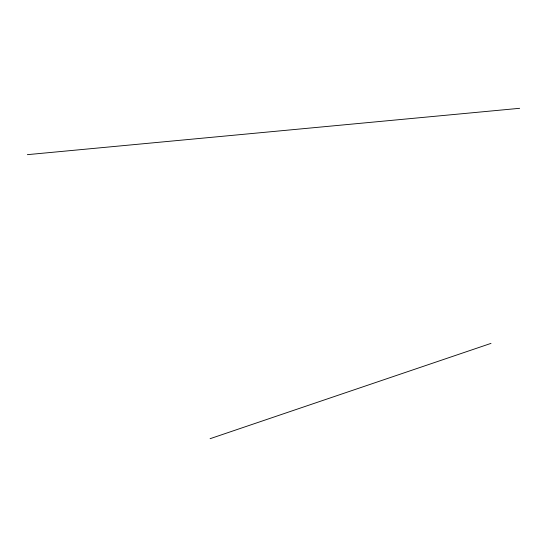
<?xml version="1.0" encoding="UTF-8"?>
<svg xmlns="http://www.w3.org/2000/svg" width="547" height="547" viewBox="0 0 547 547"><rect width="100%" height="100%" fill="white"/><g stroke="black" fill="none" stroke-linecap="round" stroke-linejoin="round"><path stroke-width="0.82" d="M210.103 438.694L491.001 343.379M27.35 154.664L519.65 108.306"/></g></svg>
